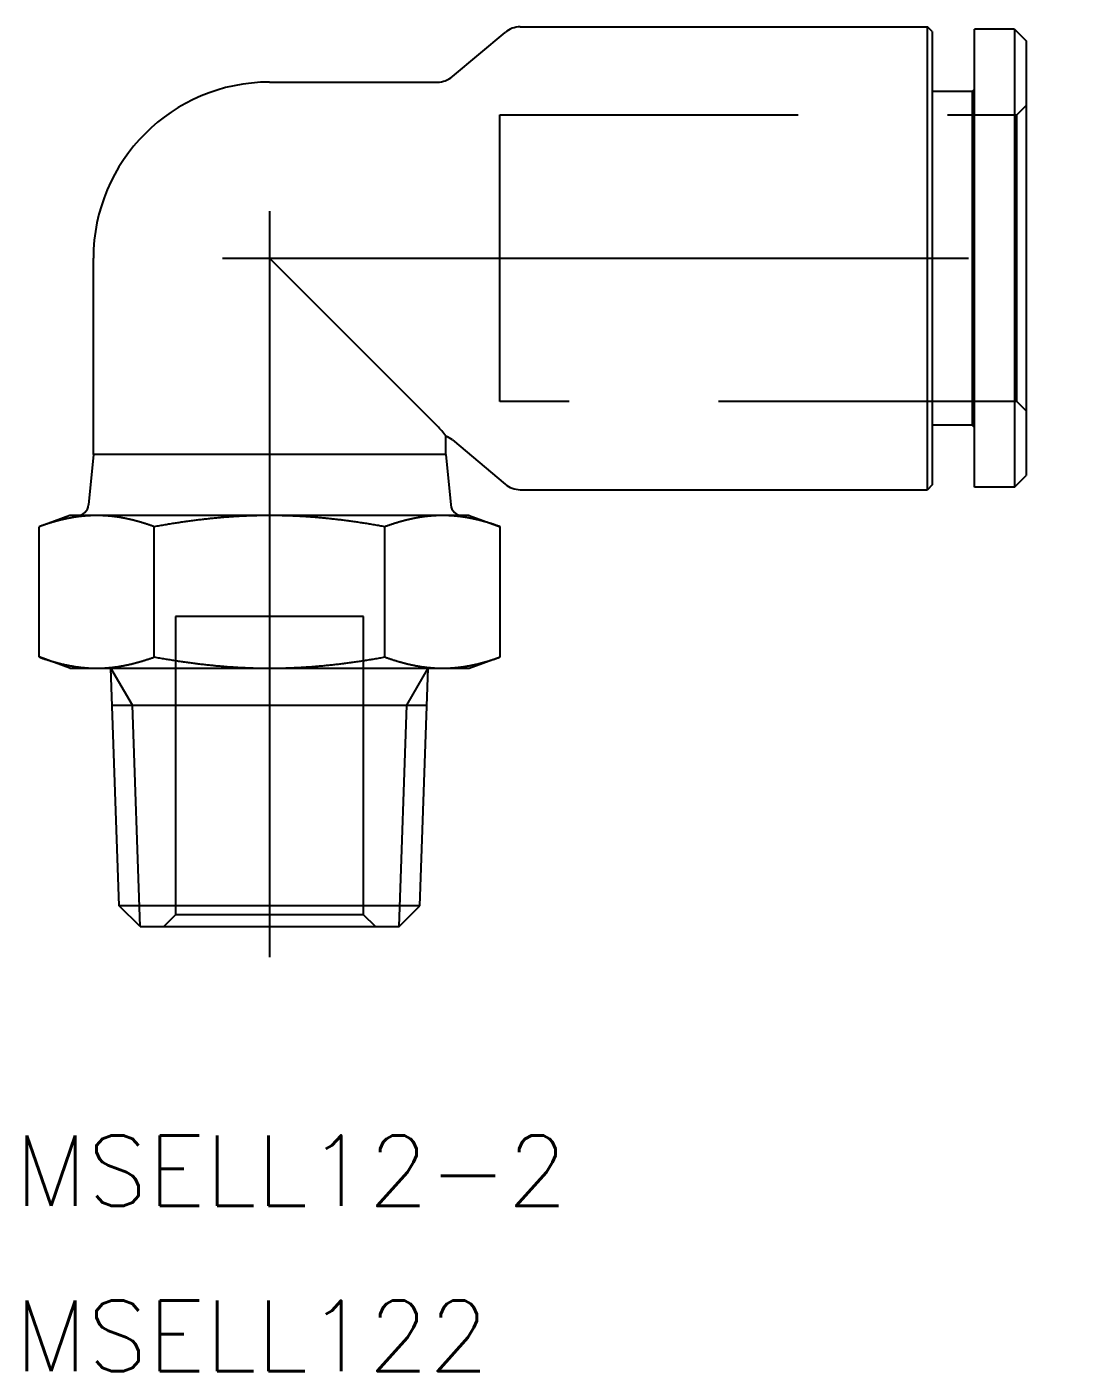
# Model space of a CAD drawing. Extents: x -10.3 to 87.6, y -18.9 to 40.3.
# Drawn here: x -10.3 to 34.2, y -18.9 to 38.3 of the extents above; entities that cross this region are included whole.
import ezdxf

# ---------------------------------------------------------------- set-up
doc = ezdxf.new("R2010")
doc.units = 0
doc.linetypes.add('CENTER', pattern=[50.8, 31.75, -6.35, 6.35, -6.35])
doc.linetypes.add('DASHED', pattern=[19.05, 12.7, -6.35])
doc.layers.get('0').update_dxf_attribs({"linetype": 'CONTINUOUS'})
doc.layers.add('CENTER', color=1, linetype='CENTER')
doc.styles.get("Standard").update_dxf_attribs({"font": 'txt.shx', "height": 3, "bigfont": 'bigfont.shx'})

msp = doc.modelspace()

# ---------------------------------------------------------------- linework, layer by layer
at = {"color": 7, "linetype": 'CONTINUOUS'}
for p, q in [((7.77884, 36.18403), (10.02116, 38.06597)), ((10.66403, 38.3), (28, 38.3)), ((28, 18.6), (28, 38.3)), ((28.2, 38.1), (28, 38.3)), ((28.2, 38.1), (28.2, 18.8)), ((30, 18.7), (30, 38.2)), ((31.7, 38.2), (30, 38.2)), ((31.7, 38.2), (31.7, 18.7)), ((31.7, 38.2), (32.2, 37.7)), ((32.2, 37.7), (32.2, 19.2)), ((0, 35.95), (7.13597, 35.95)), ((29.9, 35.55), (28.2, 35.55)), ((29.9, 35.55), (30, 35.65)), ((29.9, 35.55), (29.9, 21.35)), ((-7.5, 20.1), (-7.5, 28.45)), ((7.13597, 21.31403), (0, 28.45)), ((29.9, 21.35), (28.2, 21.35)), ((29.9, 21.35), (30, 21.25)), ((7.5, 20.1), (7.5, 20.88139)), ((7.77884, 20.71597), (10.02116, 18.83403)), ((-7.5, 20.1), (-7.70652, 17.95214)), ((7.5, 20.1), (-7.5, 20.1)), ((7.5, 20.1), (7.70652, 17.95214)), ((31.7, 18.7), (32.2, 19.2)), ((10.66403, 18.6), (28, 18.6)), ((28.2, 18.8), (28, 18.6)), ((31.7, 18.7), (30, 18.7)), ((-8.5, 17.5), (-9.81495, 17.0214)), ((8.5, 17.5), (-8.5, 17.5)), ((8.5, 17.5), (9.81495, 17.0214)), ((-9.81495, 11.4786), (-9.81495, 17.0214)), ((-4.90748, 11.4786), (-4.90748, 17.0214)), ((4.90748, 11.4786), (4.90748, 17.0214)), ((9.81495, 11.4786), (9.81495, 17.0214)), ((-8.5, 11), (-9.81495, 11.4786)), ((8.5, 11), (9.81495, 11.4786)), ((-8.5, 11), (8.5, 11)), ((-6.3996, 0.88697), (-6.75275, 11)), ((6.3996, 0.88697), (6.75275, 11)), ((-6.69765, 9.42191), (6.69765, 9.42191)), ((6.3996, 0.88697), (-6.3996, 0.88697)), ((-5.51263, 0), (-6.3996, 0.88697)), ((5.51263, 0), (6.3996, 0.88697)), ((-5.51263, 0), (5.51263, 0))]:
    msp.add_line(p, q, dxfattribs=at)
at = {"color": 3, "linetype": 'DASHED'}
for p, q in [((31.8, 34.55), (32.2, 34.95)), ((9.8, 34.55), (31.8, 34.55)), ((9.8, 22.35), (9.8, 34.55)), ((31.8, 22.35), (31.8, 34.55)), ((31.8, 22.35), (9.8, 22.35)), ((32.2, 21.95), (31.8, 22.35)), ((4, 13.2), (-4, 13.2)), ((-4, 13.2), (-4, 0.5)), ((4, 0.5), (4, 13.2)), ((-4, 0.5), (-4.5, 0)), ((4, 0.5), (-4, 0.5)), ((4.5, 0), (4, 0.5))]:
    msp.add_line(p, q, dxfattribs=at)
at = {"color": 3, "linetype": 'CONTINUOUS'}
for p, q in [((-5.84165, 9.42191), (-6.75275, 11)), ((5.84165, 9.42191), (6.75275, 11)), ((-5.51263, 0), (-5.84165, 9.42191)), ((5.51263, 0), (5.84165, 9.42191))]:
    msp.add_line(p, q, dxfattribs=at)
at = {"color": 7}
for points in [[(-7.36122, 17.5, 0), (-7.38654, 17.4999, 0), (-7.41184, 17.4998, 0), (-7.43711, 17.4995, 0), (-7.46236, 17.4991, 0), (-7.48758, 17.4986, 0), (-7.51277, 17.498, 0), (-7.53795, 17.4973, 0), (-7.5631, 17.4965, 0), (-7.58824, 17.4956, 0), (-7.61335, 17.4946, 0), (-7.63845, 17.4934, 0), (-7.66353, 17.4922, 0), (-7.6886, 17.4908, 0), (-7.71366, 17.4894, 0), (-7.7387, 17.4878, 0), (-7.76374, 17.4862, 0), (-7.78876, 17.4844, 0), (-7.81378, 17.4825, 0), (-7.83879, 17.4805, 0), (-7.8638, 17.4784, 0), (-7.8888, 17.4763, 0), (-7.9138, 17.474, 0), (-7.9388, 17.4716, 0), (-7.9638, 17.4691, 0), (-7.98879, 17.4665, 0), (-8.0138, 17.4637, 0), (-8.0388, 17.4609, 0), (-8.06381, 17.458, 0), (-8.08883, 17.455, 0), (-8.11385, 17.4519, 0), (-8.13888, 17.4486, 0), (-8.16392, 17.4453, 0), (-8.18897, 17.4419, 0), (-8.21404, 17.4383, 0), (-8.23912, 17.4347, 0), (-8.26421, 17.4309, 0), (-8.28932, 17.4271, 0), (-8.31444, 17.4231, 0), (-8.33959, 17.4191, 0), (-8.36475, 17.4149, 0), (-8.38993, 17.4107, 0), (-8.41514, 17.4063, 0), (-8.44037, 17.4018, 0), (-8.46562, 17.3973, 0), (-8.4909, 17.3926, 0), (-8.5162, 17.3878, 0), (-8.54154, 17.3829, 0), (-8.5669, 17.3779, 0), (-8.59229, 17.3728, 0), (-8.61772, 17.3676, 0), (-8.64318, 17.3623, 0), (-8.66867, 17.3569, 0), (-8.6942, 17.3514, 0), (-8.71976, 17.3458, 0), (-8.74536, 17.3401, 0), (-8.771, 17.3342, 0), (-8.79668, 17.3283, 0), (-8.8224, 17.3223, 0), (-8.84817, 17.3161, 0), (-8.87398, 17.3099, 0), (-8.89983, 17.3035, 0), (-8.92573, 17.297, 0), (-8.95168, 17.2905, 0), (-8.97768, 17.2838, 0), (-9.00372, 17.277, 0), (-9.02982, 17.2701, 0), (-9.05597, 17.2631, 0), (-9.08218, 17.256, 0), (-9.10844, 17.2488, 0), (-9.13476, 17.2414, 0), (-9.16113, 17.234, 0), (-9.18756, 17.2264, 0), (-9.21406, 17.2188, 0), (-9.24062, 17.211, 0), (-9.26724, 17.2031, 0), (-9.29392, 17.1951, 0), (-9.32067, 17.187, 0), (-9.34748, 17.1788, 0), (-9.37437, 17.1705, 0), (-9.40132, 17.162, 0), (-9.42835, 17.1535, 0), (-9.45545, 17.1448, 0), (-9.48262, 17.136, 0), (-9.50987, 17.1271, 0), (-9.53719, 17.1181, 0), (-9.56459, 17.1089, 0), (-9.59207, 17.0997, 0), (-9.61964, 17.0903, 0), (-9.64728, 17.0808, 0), (-9.67501, 17.0712, 0), (-9.70282, 17.0615, 0), (-9.73072, 17.0517, 0), (-9.75871, 17.0417, 0), (-9.78679, 17.0316, 0), (-9.81495, 17.0214, 0)], [(-4.90748, 17.0214, 0), (-4.93565, 17.0316, 0), (-4.96372, 17.0417, 0), (-4.99171, 17.0517, 0), (-5.01961, 17.0615, 0), (-5.04742, 17.0712, 0), (-5.07515, 17.0808, 0), (-5.1028, 17.0903, 0), (-5.13036, 17.0997, 0), (-5.15784, 17.1089, 0), (-5.18524, 17.1181, 0), (-5.21256, 17.1271, 0), (-5.23981, 17.136, 0), (-5.26698, 17.1448, 0), (-5.29408, 17.1535, 0), (-5.32111, 17.162, 0), (-5.34806, 17.1705, 0), (-5.37495, 17.1788, 0), (-5.40176, 17.187, 0), (-5.42851, 17.1951, 0), (-5.4552, 17.2031, 0), (-5.48182, 17.211, 0), (-5.50837, 17.2188, 0), (-5.53487, 17.2264, 0), (-5.5613, 17.234, 0), (-5.58768, 17.2414, 0), (-5.61399, 17.2488, 0), (-5.64025, 17.256, 0), (-5.66646, 17.2631, 0), (-5.69261, 17.2701, 0), (-5.71871, 17.277, 0), (-5.74476, 17.2838, 0), (-5.77075, 17.2905, 0), (-5.7967, 17.297, 0), (-5.8226, 17.3035, 0), (-5.84846, 17.3099, 0), (-5.87426, 17.3161, 0), (-5.90003, 17.3223, 0), (-5.92575, 17.3283, 0), (-5.95143, 17.3342, 0), (-5.97707, 17.3401, 0), (-6.00267, 17.3458, 0), (-6.02824, 17.3514, 0), (-6.05376, 17.3569, 0), (-6.07926, 17.3623, 0), (-6.10471, 17.3676, 0), (-6.13014, 17.3728, 0), (-6.15553, 17.3779, 0), (-6.18089, 17.3829, 0), (-6.20623, 17.3878, 0), (-6.23153, 17.3926, 0), (-6.25681, 17.3973, 0), (-6.28207, 17.4018, 0), (-6.30729, 17.4063, 0), (-6.3325, 17.4107, 0), (-6.35768, 17.4149, 0), (-6.38285, 17.4191, 0), (-6.40799, 17.4231, 0), (-6.43312, 17.4271, 0), (-6.45822, 17.4309, 0), (-6.48332, 17.4347, 0), (-6.50839, 17.4383, 0), (-6.53346, 17.4419, 0), (-6.55851, 17.4453, 0), (-6.58355, 17.4486, 0), (-6.60858, 17.4519, 0), (-6.63361, 17.455, 0), (-6.65862, 17.458, 0), (-6.68363, 17.4609, 0), (-6.70864, 17.4637, 0), (-6.73364, 17.4665, 0), (-6.75864, 17.4691, 0), (-6.78363, 17.4716, 0), (-6.80863, 17.474, 0), (-6.83363, 17.4763, 0), (-6.85863, 17.4784, 0), (-6.88364, 17.4805, 0), (-6.90865, 17.4825, 0), (-6.93367, 17.4844, 0), (-6.95869, 17.4862, 0), (-6.98373, 17.4878, 0), (-7.00877, 17.4894, 0), (-7.03383, 17.4908, 0), (-7.0589, 17.4922, 0), (-7.08398, 17.4934, 0), (-7.10908, 17.4946, 0), (-7.1342, 17.4956, 0), (-7.15933, 17.4965, 0), (-7.18448, 17.4973, 0), (-7.20966, 17.498, 0), (-7.23485, 17.4986, 0), (-7.26007, 17.4991, 0), (-7.28532, 17.4995, 0), (-7.31059, 17.4998, 0), (-7.33589, 17.4999, 0), (-7.36122, 17.5, 0)], [(0, 17.5, 0), (-0.05066, 17.4999, 0), (-0.10125, 17.4998, 0), (-0.1518, 17.4995, 0), (-0.20228, 17.4991, 0), (-0.25272, 17.4986, 0), (-0.30312, 17.498, 0), (-0.35347, 17.4973, 0), (-0.40377, 17.4965, 0), (-0.45404, 17.4956, 0), (-0.50427, 17.4946, 0), (-0.55447, 17.4934, 0), (-0.60464, 17.4922, 0), (-0.65477, 17.4908, 0), (-0.70489, 17.4894, 0), (-0.75498, 17.4878, 0), (-0.80505, 17.4862, 0), (-0.8551, 17.4844, 0), (-0.90513, 17.4825, 0), (-0.95515, 17.4805, 0), (-1.00516, 17.4784, 0), (-1.05517, 17.4763, 0), (-1.10517, 17.474, 0), (-1.15516, 17.4716, 0), (-1.20516, 17.4691, 0), (-1.25516, 17.4665, 0), (-1.30516, 17.4637, 0), (-1.35517, 17.4609, 0), (-1.40519, 17.458, 0), (-1.45522, 17.455, 0), (-1.50527, 17.4519, 0), (-1.55533, 17.4486, 0), (-1.60541, 17.4453, 0), (-1.65552, 17.4419, 0), (-1.70564, 17.4383, 0), (-1.7558, 17.4347, 0), (-1.80598, 17.4309, 0), (-1.8562, 17.4271, 0), (-1.90645, 17.4231, 0), (-1.95674, 17.4191, 0), (-2.00707, 17.4149, 0), (-2.05743, 17.4107, 0), (-2.10784, 17.4063, 0), (-2.1583, 17.4018, 0), (-2.20881, 17.3973, 0), (-2.25937, 17.3926, 0), (-2.30998, 17.3878, 0), (-2.36064, 17.3829, 0), (-2.41137, 17.3779, 0), (-2.46216, 17.3728, 0), (-2.51301, 17.3676, 0), (-2.56392, 17.3623, 0), (-2.6149, 17.3569, 0), (-2.66596, 17.3514, 0), (-2.71709, 17.3458, 0), (-2.76829, 17.3401, 0), (-2.81957, 17.3342, 0), (-2.87093, 17.3283, 0), (-2.92237, 17.3223, 0), (-2.9739, 17.3161, 0), (-3.02552, 17.3099, 0), (-3.07723, 17.3035, 0), (-3.12903, 17.297, 0), (-3.18093, 17.2905, 0), (-3.23292, 17.2838, 0), (-3.28501, 17.277, 0), (-3.33721, 17.2701, 0), (-3.38951, 17.2631, 0), (-3.44192, 17.256, 0), (-3.49445, 17.2488, 0), (-3.54708, 17.2414, 0), (-3.59983, 17.234, 0), (-3.6527, 17.2264, 0), (-3.70569, 17.2188, 0), (-3.7588, 17.211, 0), (-3.81204, 17.2031, 0), (-3.86541, 17.1951, 0), (-3.9189, 17.187, 0), (-3.97254, 17.1788, 0), (-4.02631, 17.1705, 0), (-4.08022, 17.162, 0), (-4.13427, 17.1535, 0), (-4.18846, 17.1448, 0), (-4.24281, 17.136, 0), (-4.2973, 17.1271, 0), (-4.35195, 17.1181, 0), (-4.40675, 17.1089, 0), (-4.46172, 17.0997, 0), (-4.51684, 17.0903, 0), (-4.57213, 17.0808, 0), (-4.62759, 17.0712, 0), (-4.68321, 17.0615, 0), (-4.73901, 17.0517, 0), (-4.79499, 17.0417, 0), (-4.85114, 17.0316, 0), (-4.90748, 17.0214, 0)], [(4.90748, 17.0214, 0), (4.85114, 17.0316, 0), (4.79499, 17.0417, 0), (4.73901, 17.0517, 0), (4.68321, 17.0615, 0), (4.62759, 17.0712, 0), (4.57213, 17.0808, 0), (4.51684, 17.0903, 0), (4.46172, 17.0997, 0), (4.40675, 17.1089, 0), (4.35195, 17.1181, 0), (4.2973, 17.1271, 0), (4.24281, 17.136, 0), (4.18846, 17.1448, 0), (4.13427, 17.1535, 0), (4.08022, 17.162, 0), (4.02631, 17.1705, 0), (3.97254, 17.1788, 0), (3.9189, 17.187, 0), (3.86541, 17.1951, 0), (3.81204, 17.2031, 0), (3.7588, 17.211, 0), (3.70569, 17.2188, 0), (3.6527, 17.2264, 0), (3.59983, 17.234, 0), (3.54708, 17.2414, 0), (3.49445, 17.2488, 0), (3.44192, 17.256, 0), (3.38951, 17.2631, 0), (3.33721, 17.2701, 0), (3.28501, 17.277, 0), (3.23292, 17.2838, 0), (3.18093, 17.2905, 0), (3.12903, 17.297, 0), (3.07723, 17.3035, 0), (3.02552, 17.3099, 0), (2.9739, 17.3161, 0), (2.92237, 17.3223, 0), (2.87093, 17.3283, 0), (2.81957, 17.3342, 0), (2.76829, 17.3401, 0), (2.71709, 17.3458, 0), (2.66596, 17.3514, 0), (2.6149, 17.3569, 0), (2.56392, 17.3623, 0), (2.51301, 17.3676, 0), (2.46216, 17.3728, 0), (2.41137, 17.3779, 0), (2.36064, 17.3829, 0), (2.30998, 17.3878, 0), (2.25937, 17.3926, 0), (2.20881, 17.3973, 0), (2.1583, 17.4018, 0), (2.10784, 17.4063, 0), (2.05743, 17.4107, 0), (2.00707, 17.4149, 0), (1.95674, 17.4191, 0), (1.90645, 17.4231, 0), (1.8562, 17.4271, 0), (1.80598, 17.4309, 0), (1.7558, 17.4347, 0), (1.70564, 17.4383, 0), (1.65552, 17.4419, 0), (1.60541, 17.4453, 0), (1.55533, 17.4486, 0), (1.50527, 17.4519, 0), (1.45522, 17.455, 0), (1.40519, 17.458, 0), (1.35517, 17.4609, 0), (1.30516, 17.4637, 0), (1.25516, 17.4665, 0), (1.20516, 17.4691, 0), (1.15516, 17.4716, 0), (1.10517, 17.474, 0), (1.05517, 17.4763, 0), (1.00516, 17.4784, 0), (0.95515, 17.4805, 0), (0.90513, 17.4825, 0), (0.8551, 17.4844, 0), (0.80505, 17.4862, 0), (0.75498, 17.4878, 0), (0.70489, 17.4894, 0), (0.65477, 17.4908, 0), (0.60464, 17.4922, 0), (0.55447, 17.4934, 0), (0.50427, 17.4946, 0), (0.45404, 17.4956, 0), (0.40377, 17.4965, 0), (0.35347, 17.4973, 0), (0.30312, 17.498, 0), (0.25272, 17.4986, 0), (0.20228, 17.4991, 0), (0.1518, 17.4995, 0), (0.10125, 17.4998, 0), (0.05066, 17.4999, 0), (0, 17.5, 0)], [(7.36122, 17.5, 0), (7.33589, 17.4999, 0), (7.31059, 17.4998, 0), (7.28532, 17.4995, 0), (7.26007, 17.4991, 0), (7.23485, 17.4986, 0), (7.20966, 17.498, 0), (7.18448, 17.4973, 0), (7.15933, 17.4965, 0), (7.1342, 17.4956, 0), (7.10908, 17.4946, 0), (7.08398, 17.4934, 0), (7.0589, 17.4922, 0), (7.03383, 17.4908, 0), (7.00877, 17.4894, 0), (6.98373, 17.4878, 0), (6.95869, 17.4862, 0), (6.93367, 17.4844, 0), (6.90865, 17.4825, 0), (6.88364, 17.4805, 0), (6.85863, 17.4784, 0), (6.83363, 17.4763, 0), (6.80863, 17.474, 0), (6.78363, 17.4716, 0), (6.75864, 17.4691, 0), (6.73364, 17.4665, 0), (6.70864, 17.4637, 0), (6.68363, 17.4609, 0), (6.65862, 17.458, 0), (6.63361, 17.455, 0), (6.60858, 17.4519, 0), (6.58355, 17.4486, 0), (6.55851, 17.4453, 0), (6.53346, 17.4419, 0), (6.50839, 17.4383, 0), (6.48332, 17.4347, 0), (6.45822, 17.4309, 0), (6.43312, 17.4271, 0), (6.40799, 17.4231, 0), (6.38285, 17.4191, 0), (6.35768, 17.4149, 0), (6.3325, 17.4107, 0), (6.30729, 17.4063, 0), (6.28207, 17.4018, 0), (6.25681, 17.3973, 0), (6.23153, 17.3926, 0), (6.20623, 17.3878, 0), (6.18089, 17.3829, 0), (6.15553, 17.3779, 0), (6.13014, 17.3728, 0), (6.10471, 17.3676, 0), (6.07926, 17.3623, 0), (6.05376, 17.3569, 0), (6.02824, 17.3514, 0), (6.00267, 17.3458, 0), (5.97707, 17.3401, 0), (5.95143, 17.3342, 0), (5.92575, 17.3283, 0), (5.90003, 17.3223, 0), (5.87426, 17.3161, 0), (5.84846, 17.3099, 0), (5.8226, 17.3035, 0), (5.7967, 17.297, 0), (5.77075, 17.2905, 0), (5.74476, 17.2838, 0), (5.71871, 17.277, 0), (5.69261, 17.2701, 0), (5.66646, 17.2631, 0), (5.64025, 17.256, 0), (5.61399, 17.2488, 0), (5.58768, 17.2414, 0), (5.5613, 17.234, 0), (5.53487, 17.2264, 0), (5.50837, 17.2188, 0), (5.48182, 17.211, 0), (5.4552, 17.2031, 0), (5.42851, 17.1951, 0), (5.40176, 17.187, 0), (5.37495, 17.1788, 0), (5.34806, 17.1705, 0), (5.32111, 17.162, 0), (5.29408, 17.1535, 0), (5.26698, 17.1448, 0), (5.23981, 17.136, 0), (5.21256, 17.1271, 0), (5.18524, 17.1181, 0), (5.15784, 17.1089, 0), (5.13036, 17.0997, 0), (5.1028, 17.0903, 0), (5.07515, 17.0808, 0), (5.04742, 17.0712, 0), (5.01961, 17.0615, 0), (4.99171, 17.0517, 0), (4.96372, 17.0417, 0), (4.93565, 17.0316, 0), (4.90748, 17.0214, 0)], [(9.81495, 17.0214, 0), (9.78679, 17.0316, 0), (9.75871, 17.0417, 0), (9.73072, 17.0517, 0), (9.70282, 17.0615, 0), (9.67501, 17.0712, 0), (9.64728, 17.0808, 0), (9.61964, 17.0903, 0), (9.59207, 17.0997, 0), (9.56459, 17.1089, 0), (9.53719, 17.1181, 0), (9.50987, 17.1271, 0), (9.48262, 17.136, 0), (9.45545, 17.1448, 0), (9.42835, 17.1535, 0), (9.40132, 17.162, 0), (9.37437, 17.1705, 0), (9.34748, 17.1788, 0), (9.32067, 17.187, 0), (9.29392, 17.1951, 0), (9.26724, 17.2031, 0), (9.24062, 17.211, 0), (9.21406, 17.2188, 0), (9.18756, 17.2264, 0), (9.16113, 17.234, 0), (9.13476, 17.2414, 0), (9.10844, 17.2488, 0), (9.08218, 17.256, 0), (9.05597, 17.2631, 0), (9.02982, 17.2701, 0), (9.00372, 17.277, 0), (8.97768, 17.2838, 0), (8.95168, 17.2905, 0), (8.92573, 17.297, 0), (8.89983, 17.3035, 0), (8.87398, 17.3099, 0), (8.84817, 17.3161, 0), (8.8224, 17.3223, 0), (8.79668, 17.3283, 0), (8.771, 17.3342, 0), (8.74536, 17.3401, 0), (8.71976, 17.3458, 0), (8.6942, 17.3514, 0), (8.66867, 17.3569, 0), (8.64318, 17.3623, 0), (8.61772, 17.3676, 0), (8.59229, 17.3728, 0), (8.5669, 17.3779, 0), (8.54154, 17.3829, 0), (8.5162, 17.3878, 0), (8.4909, 17.3926, 0), (8.46562, 17.3973, 0), (8.44037, 17.4018, 0), (8.41514, 17.4063, 0), (8.38993, 17.4107, 0), (8.36475, 17.4149, 0), (8.33959, 17.4191, 0), (8.31444, 17.4231, 0), (8.28932, 17.4271, 0), (8.26421, 17.4309, 0), (8.23912, 17.4347, 0), (8.21404, 17.4383, 0), (8.18897, 17.4419, 0), (8.16392, 17.4453, 0), (8.13888, 17.4486, 0), (8.11385, 17.4519, 0), (8.08883, 17.455, 0), (8.06381, 17.458, 0), (8.0388, 17.4609, 0), (8.0138, 17.4637, 0), (7.98879, 17.4665, 0), (7.9638, 17.4691, 0), (7.9388, 17.4716, 0), (7.9138, 17.474, 0), (7.8888, 17.4763, 0), (7.8638, 17.4784, 0), (7.83879, 17.4805, 0), (7.81378, 17.4825, 0), (7.78876, 17.4844, 0), (7.76374, 17.4862, 0), (7.7387, 17.4878, 0), (7.71366, 17.4894, 0), (7.6886, 17.4908, 0), (7.66353, 17.4922, 0), (7.63845, 17.4934, 0), (7.61335, 17.4946, 0), (7.58824, 17.4956, 0), (7.5631, 17.4965, 0), (7.53795, 17.4973, 0), (7.51277, 17.498, 0), (7.48758, 17.4986, 0), (7.46236, 17.4991, 0), (7.43711, 17.4995, 0), (7.41184, 17.4998, 0), (7.38654, 17.4999, 0), (7.36122, 17.5, 0)], [(-9.81495, 11.4786, 0), (-9.78701, 11.4685, 0), (-9.75915, 11.4585, 0), (-9.73137, 11.4486, 0), (-9.70368, 11.4388, 0), (-9.67606, 11.4291, 0), (-9.64853, 11.4196, 0), (-9.62107, 11.4102, 0), (-9.59369, 11.4009, 0), (-9.56638, 11.3917, 0), (-9.53915, 11.3826, 0), (-9.51199, 11.3736, 0), (-9.4849, 11.3647, 0), (-9.45789, 11.356, 0), (-9.43094, 11.3474, 0), (-9.40405, 11.3388, 0), (-9.37724, 11.3304, 0), (-9.35049, 11.3221, 0), (-9.3238, 11.3139, 0), (-9.29717, 11.3059, 0), (-9.27061, 11.2979, 0), (-9.2441, 11.29, 0), (-9.21765, 11.2823, 0), (-9.19126, 11.2746, 0), (-9.16492, 11.2671, 0), (-9.13864, 11.2597, 0), (-9.11242, 11.2523, 0), (-9.08624, 11.2451, 0), (-9.06012, 11.238, 0), (-9.03404, 11.231, 0), (-9.00801, 11.2241, 0), (-8.98203, 11.2173, 0), (-8.9561, 11.2107, 0), (-8.93021, 11.2041, 0), (-8.90436, 11.1976, 0), (-8.87856, 11.1913, 0), (-8.85279, 11.185, 0), (-8.82707, 11.1788, 0), (-8.80138, 11.1728, 0), (-8.77573, 11.1669, 0), (-8.75012, 11.161, 0), (-8.72454, 11.1553, 0), (-8.699, 11.1496, 0), (-8.67349, 11.1441, 0), (-8.64801, 11.1387, 0), (-8.62255, 11.1334, 0), (-8.59713, 11.1282, 0), (-8.57174, 11.123, 0), (-8.54637, 11.118, 0), (-8.52103, 11.1131, 0), (-8.49571, 11.1083, 0), (-8.47041, 11.1036, 0), (-8.44514, 11.099, 0), (-8.41988, 11.0945, 0), (-8.39465, 11.0901, 0), (-8.36943, 11.0859, 0), (-8.34423, 11.0817, 0), (-8.31905, 11.0776, 0), (-8.29387, 11.0736, 0), (-8.26872, 11.0697, 0), (-8.24357, 11.066, 0), (-8.21844, 11.0623, 0), (-8.19331, 11.0587, 0), (-8.16819, 11.0553, 0), (-8.14308, 11.0519, 0), (-8.11798, 11.0487, 0), (-8.09288, 11.0455, 0), (-8.06778, 11.0425, 0), (-8.04269, 11.0395, 0), (-8.01759, 11.0367, 0), (-7.9925, 11.0339, 0), (-7.9674, 11.0313, 0), (-7.9423, 11.0288, 0), (-7.9172, 11.0264, 0), (-7.89209, 11.024, 0), (-7.86697, 11.0218, 0), (-7.84185, 11.0197, 0), (-7.81672, 11.0177, 0), (-7.79157, 11.0158, 0), (-7.76642, 11.014, 0), (-7.74125, 11.0123, 0), (-7.71607, 11.0108, 0), (-7.69087, 11.0093, 0), (-7.66565, 11.0079, 0), (-7.64042, 11.0067, 0), (-7.61516, 11.0055, 0), (-7.58988, 11.0045, 0), (-7.56459, 11.0035, 0), (-7.53926, 11.0027, 0), (-7.51391, 11.002, 0), (-7.48854, 11.0014, 0), (-7.46314, 11.0009, 0), (-7.4377, 11.0005, 0), (-7.41224, 11.0002, 0), (-7.38675, 11.0001, 0), (-7.36122, 11, 0)], [(-7.36122, 11, 0), (-7.33569, 11.0001, 0), (-7.31019, 11.0002, 0), (-7.28473, 11.0005, 0), (-7.25929, 11.0009, 0), (-7.23389, 11.0014, 0), (-7.20852, 11.002, 0), (-7.18317, 11.0027, 0), (-7.15785, 11.0035, 0), (-7.13255, 11.0045, 0), (-7.10727, 11.0055, 0), (-7.08202, 11.0067, 0), (-7.05678, 11.0079, 0), (-7.03157, 11.0093, 0), (-7.00637, 11.0108, 0), (-6.98118, 11.0123, 0), (-6.95601, 11.014, 0), (-6.93086, 11.0158, 0), (-6.90571, 11.0177, 0), (-6.88058, 11.0197, 0), (-6.85546, 11.0218, 0), (-6.83034, 11.024, 0), (-6.80523, 11.0264, 0), (-6.78013, 11.0288, 0), (-6.75503, 11.0313, 0), (-6.72993, 11.0339, 0), (-6.70484, 11.0367, 0), (-6.67975, 11.0395, 0), (-6.65465, 11.0425, 0), (-6.62955, 11.0455, 0), (-6.60445, 11.0487, 0), (-6.57935, 11.0519, 0), (-6.55424, 11.0553, 0), (-6.52912, 11.0587, 0), (-6.504, 11.0623, 0), (-6.47886, 11.066, 0), (-6.45372, 11.0697, 0), (-6.42856, 11.0736, 0), (-6.40339, 11.0776, 0), (-6.3782, 11.0817, 0), (-6.353, 11.0859, 0), (-6.32778, 11.0901, 0), (-6.30255, 11.0945, 0), (-6.27729, 11.099, 0), (-6.25202, 11.1036, 0), (-6.22672, 11.1083, 0), (-6.2014, 11.1131, 0), (-6.17606, 11.118, 0), (-6.15069, 11.123, 0), (-6.1253, 11.1282, 0), (-6.09988, 11.1334, 0), (-6.07443, 11.1387, 0), (-6.04895, 11.1441, 0), (-6.02343, 11.1496, 0), (-5.99789, 11.1553, 0), (-5.97231, 11.161, 0), (-5.9467, 11.1669, 0), (-5.92105, 11.1728, 0), (-5.89536, 11.1788, 0), (-5.86964, 11.185, 0), (-5.84388, 11.1913, 0), (-5.81807, 11.1976, 0), (-5.79222, 11.2041, 0), (-5.76633, 11.2107, 0), (-5.7404, 11.2173, 0), (-5.71442, 11.2241, 0), (-5.68839, 11.231, 0), (-5.66232, 11.238, 0), (-5.63619, 11.2451, 0), (-5.61002, 11.2523, 0), (-5.58379, 11.2597, 0), (-5.55751, 11.2671, 0), (-5.53117, 11.2746, 0), (-5.50478, 11.2823, 0), (-5.47833, 11.29, 0), (-5.45183, 11.2979, 0), (-5.42526, 11.3059, 0), (-5.39863, 11.3139, 0), (-5.37195, 11.3221, 0), (-5.34519, 11.3304, 0), (-5.31838, 11.3388, 0), (-5.2915, 11.3474, 0), (-5.26455, 11.356, 0), (-5.23753, 11.3647, 0), (-5.21044, 11.3736, 0), (-5.18328, 11.3826, 0), (-5.15605, 11.3917, 0), (-5.12874, 11.4009, 0), (-5.10136, 11.4102, 0), (-5.07391, 11.4196, 0), (-5.04637, 11.4291, 0), (-5.01876, 11.4388, 0), (-4.99106, 11.4486, 0), (-4.96328, 11.4585, 0), (-4.93542, 11.4685, 0), (-4.90748, 11.4786, 0)], [(-4.90748, 11.4786, 0), (-4.85159, 11.4685, 0), (-4.79586, 11.4585, 0), (-4.74031, 11.4486, 0), (-4.68492, 11.4388, 0), (-4.62969, 11.4291, 0), (-4.57462, 11.4196, 0), (-4.5197, 11.4102, 0), (-4.46494, 11.4009, 0), (-4.41033, 11.3917, 0), (-4.35587, 11.3826, 0), (-4.30155, 11.3736, 0), (-4.24737, 11.3647, 0), (-4.19334, 11.356, 0), (-4.13944, 11.3474, 0), (-4.08568, 11.3388, 0), (-4.03204, 11.3304, 0), (-3.97854, 11.3221, 0), (-3.92516, 11.3139, 0), (-3.87191, 11.3059, 0), (-3.81878, 11.2979, 0), (-3.76577, 11.29, 0), (-3.71287, 11.2823, 0), (-3.66009, 11.2746, 0), (-3.60742, 11.2671, 0), (-3.55486, 11.2597, 0), (-3.5024, 11.2523, 0), (-3.45005, 11.2451, 0), (-3.3978, 11.238, 0), (-3.34565, 11.231, 0), (-3.29359, 11.2241, 0), (-3.24163, 11.2173, 0), (-3.18976, 11.2107, 0), (-3.13798, 11.2041, 0), (-3.08629, 11.1976, 0), (-3.03468, 11.1913, 0), (-2.98315, 11.185, 0), (-2.9317, 11.1788, 0), (-2.88033, 11.1728, 0), (-2.82903, 11.1669, 0), (-2.77781, 11.161, 0), (-2.72665, 11.1553, 0), (-2.67556, 11.1496, 0), (-2.62454, 11.1441, 0), (-2.57358, 11.1387, 0), (-2.52268, 11.1334, 0), (-2.47183, 11.1282, 0), (-2.42104, 11.123, 0), (-2.37031, 11.118, 0), (-2.31962, 11.1131, 0), (-2.26898, 11.1083, 0), (-2.21839, 11.1036, 0), (-2.16784, 11.099, 0), (-2.11733, 11.0945, 0), (-2.06686, 11.0901, 0), (-2.01643, 11.0859, 0), (-1.96603, 11.0817, 0), (-1.91566, 11.0776, 0), (-1.86532, 11.0736, 0), (-1.815, 11.0697, 0), (-1.76471, 11.066, 0), (-1.71444, 11.0623, 0), (-1.66419, 11.0587, 0), (-1.61395, 11.0553, 0), (-1.56373, 11.0519, 0), (-1.51352, 11.0487, 0), (-1.46332, 11.0455, 0), (-1.41313, 11.0425, 0), (-1.36294, 11.0395, 0), (-1.31275, 11.0367, 0), (-1.26256, 11.0339, 0), (-1.21237, 11.0313, 0), (-1.16217, 11.0288, 0), (-1.11197, 11.0264, 0), (-1.06175, 11.024, 0), (-1.01152, 11.0218, 0), (-0.96127, 11.0197, 0), (-0.911, 11.0177, 0), (-0.86072, 11.0158, 0), (-0.81041, 11.014, 0), (-0.76007, 11.0123, 0), (-0.7097, 11.0108, 0), (-0.6593, 11.0093, 0), (-0.60887, 11.0079, 0), (-0.5584, 11.0067, 0), (-0.50789, 11.0055, 0), (-0.45734, 11.0045, 0), (-0.40674, 11.0035, 0), (-0.35609, 11.0027, 0), (-0.3054, 11.002, 0), (-0.25465, 11.0014, 0), (-0.20384, 11.0009, 0), (-0.15298, 11.0005, 0), (-0.10205, 11.0002, 0), (-0.05106, 11.0001, 0), (0, 11, 0)], [(0, 11, 0), (0.05106, 11.0001, 0), (0.10205, 11.0002, 0), (0.15298, 11.0005, 0), (0.20384, 11.0009, 0), (0.25465, 11.0014, 0), (0.3054, 11.002, 0), (0.35609, 11.0027, 0), (0.40674, 11.0035, 0), (0.45734, 11.0045, 0), (0.50789, 11.0055, 0), (0.5584, 11.0067, 0), (0.60887, 11.0079, 0), (0.6593, 11.0093, 0), (0.7097, 11.0108, 0), (0.76007, 11.0123, 0), (0.81041, 11.014, 0), (0.86072, 11.0158, 0), (0.911, 11.0177, 0), (0.96127, 11.0197, 0), (1.01152, 11.0218, 0), (1.06175, 11.024, 0), (1.11197, 11.0264, 0), (1.16217, 11.0288, 0), (1.21237, 11.0313, 0), (1.26256, 11.0339, 0), (1.31275, 11.0367, 0), (1.36294, 11.0395, 0), (1.41313, 11.0425, 0), (1.46332, 11.0455, 0), (1.51352, 11.0487, 0), (1.56373, 11.0519, 0), (1.61395, 11.0553, 0), (1.66419, 11.0587, 0), (1.71444, 11.0623, 0), (1.76471, 11.066, 0), (1.815, 11.0697, 0), (1.86532, 11.0736, 0), (1.91566, 11.0776, 0), (1.96603, 11.0817, 0), (2.01643, 11.0859, 0), (2.06686, 11.0901, 0), (2.11733, 11.0945, 0), (2.16784, 11.099, 0), (2.21839, 11.1036, 0), (2.26898, 11.1083, 0), (2.31962, 11.1131, 0), (2.37031, 11.118, 0), (2.42104, 11.123, 0), (2.47183, 11.1282, 0), (2.52268, 11.1334, 0), (2.57358, 11.1387, 0), (2.62454, 11.1441, 0), (2.67556, 11.1496, 0), (2.72665, 11.1553, 0), (2.77781, 11.161, 0), (2.82903, 11.1669, 0), (2.88033, 11.1728, 0), (2.9317, 11.1788, 0), (2.98315, 11.185, 0), (3.03468, 11.1913, 0), (3.08629, 11.1976, 0), (3.13798, 11.2041, 0), (3.18976, 11.2107, 0), (3.24163, 11.2173, 0), (3.29359, 11.2241, 0), (3.34565, 11.231, 0), (3.3978, 11.238, 0), (3.45005, 11.2451, 0), (3.5024, 11.2523, 0), (3.55486, 11.2597, 0), (3.60742, 11.2671, 0), (3.66009, 11.2746, 0), (3.71287, 11.2823, 0), (3.76577, 11.29, 0), (3.81878, 11.2979, 0), (3.87191, 11.3059, 0), (3.92516, 11.3139, 0), (3.97854, 11.3221, 0), (4.03204, 11.3304, 0), (4.08568, 11.3388, 0), (4.13944, 11.3474, 0), (4.19334, 11.356, 0), (4.24737, 11.3647, 0), (4.30155, 11.3736, 0), (4.35587, 11.3826, 0), (4.41033, 11.3917, 0), (4.46494, 11.4009, 0), (4.5197, 11.4102, 0), (4.57462, 11.4196, 0), (4.62969, 11.4291, 0), (4.68492, 11.4388, 0), (4.74031, 11.4486, 0), (4.79586, 11.4585, 0), (4.85159, 11.4685, 0), (4.90748, 11.4786, 0)], [(4.90748, 11.4786, 0), (4.93542, 11.4685, 0), (4.96328, 11.4585, 0), (4.99106, 11.4486, 0), (5.01876, 11.4388, 0), (5.04637, 11.4291, 0), (5.07391, 11.4196, 0), (5.10136, 11.4102, 0), (5.12874, 11.4009, 0), (5.15605, 11.3917, 0), (5.18328, 11.3826, 0), (5.21044, 11.3736, 0), (5.23753, 11.3647, 0), (5.26455, 11.356, 0), (5.2915, 11.3474, 0), (5.31838, 11.3388, 0), (5.34519, 11.3304, 0), (5.37195, 11.3221, 0), (5.39863, 11.3139, 0), (5.42526, 11.3059, 0), (5.45183, 11.2979, 0), (5.47833, 11.29, 0), (5.50478, 11.2823, 0), (5.53117, 11.2746, 0), (5.55751, 11.2671, 0), (5.58379, 11.2597, 0), (5.61002, 11.2523, 0), (5.63619, 11.2451, 0), (5.66232, 11.238, 0), (5.68839, 11.231, 0), (5.71442, 11.2241, 0), (5.7404, 11.2173, 0), (5.76633, 11.2107, 0), (5.79222, 11.2041, 0), (5.81807, 11.1976, 0), (5.84388, 11.1913, 0), (5.86964, 11.185, 0), (5.89536, 11.1788, 0), (5.92105, 11.1728, 0), (5.9467, 11.1669, 0), (5.97231, 11.161, 0), (5.99789, 11.1553, 0), (6.02343, 11.1496, 0), (6.04895, 11.1441, 0), (6.07443, 11.1387, 0), (6.09988, 11.1334, 0), (6.1253, 11.1282, 0), (6.15069, 11.123, 0), (6.17606, 11.118, 0), (6.2014, 11.1131, 0), (6.22672, 11.1083, 0), (6.25202, 11.1036, 0), (6.27729, 11.099, 0), (6.30255, 11.0945, 0), (6.32778, 11.0901, 0), (6.353, 11.0859, 0), (6.3782, 11.0817, 0), (6.40339, 11.0776, 0), (6.42856, 11.0736, 0), (6.45372, 11.0697, 0), (6.47886, 11.066, 0), (6.504, 11.0623, 0), (6.52912, 11.0587, 0), (6.55424, 11.0553, 0), (6.57935, 11.0519, 0), (6.60445, 11.0487, 0), (6.62955, 11.0455, 0), (6.65465, 11.0425, 0), (6.67975, 11.0395, 0), (6.70484, 11.0367, 0), (6.72993, 11.0339, 0), (6.75503, 11.0313, 0), (6.78013, 11.0288, 0), (6.80523, 11.0264, 0), (6.83034, 11.024, 0), (6.85546, 11.0218, 0), (6.88058, 11.0197, 0), (6.90571, 11.0177, 0), (6.93086, 11.0158, 0), (6.95601, 11.014, 0), (6.98118, 11.0123, 0), (7.00637, 11.0108, 0), (7.03157, 11.0093, 0), (7.05678, 11.0079, 0), (7.08202, 11.0067, 0), (7.10727, 11.0055, 0), (7.13255, 11.0045, 0), (7.15785, 11.0035, 0), (7.18317, 11.0027, 0), (7.20852, 11.002, 0), (7.23389, 11.0014, 0), (7.25929, 11.0009, 0), (7.28473, 11.0005, 0), (7.31019, 11.0002, 0), (7.33569, 11.0001, 0), (7.36122, 11, 0)], [(7.36122, 11, 0), (7.38675, 11.0001, 0), (7.41224, 11.0002, 0), (7.4377, 11.0005, 0), (7.46314, 11.0009, 0), (7.48854, 11.0014, 0), (7.51391, 11.002, 0), (7.53926, 11.0027, 0), (7.56459, 11.0035, 0), (7.58988, 11.0045, 0), (7.61516, 11.0055, 0), (7.64042, 11.0067, 0), (7.66565, 11.0079, 0), (7.69087, 11.0093, 0), (7.71607, 11.0108, 0), (7.74125, 11.0123, 0), (7.76642, 11.014, 0), (7.79157, 11.0158, 0), (7.81672, 11.0177, 0), (7.84185, 11.0197, 0), (7.86697, 11.0218, 0), (7.89209, 11.024, 0), (7.9172, 11.0264, 0), (7.9423, 11.0288, 0), (7.9674, 11.0313, 0), (7.9925, 11.0339, 0), (8.01759, 11.0367, 0), (8.04269, 11.0395, 0), (8.06778, 11.0425, 0), (8.09288, 11.0455, 0), (8.11798, 11.0487, 0), (8.14308, 11.0519, 0), (8.16819, 11.0553, 0), (8.19331, 11.0587, 0), (8.21844, 11.0623, 0), (8.24357, 11.066, 0), (8.26872, 11.0697, 0), (8.29387, 11.0736, 0), (8.31905, 11.0776, 0), (8.34423, 11.0817, 0), (8.36943, 11.0859, 0), (8.39465, 11.0901, 0), (8.41988, 11.0945, 0), (8.44514, 11.099, 0), (8.47041, 11.1036, 0), (8.49571, 11.1083, 0), (8.52103, 11.1131, 0), (8.54637, 11.118, 0), (8.57174, 11.123, 0), (8.59713, 11.1282, 0), (8.62255, 11.1334, 0), (8.64801, 11.1387, 0), (8.67349, 11.1441, 0), (8.699, 11.1496, 0), (8.72454, 11.1553, 0), (8.75012, 11.161, 0), (8.77573, 11.1669, 0), (8.80138, 11.1728, 0), (8.82707, 11.1788, 0), (8.85279, 11.185, 0), (8.87856, 11.1913, 0), (8.90436, 11.1976, 0), (8.93021, 11.2041, 0), (8.9561, 11.2107, 0), (8.98203, 11.2173, 0), (9.00801, 11.2241, 0), (9.03404, 11.231, 0), (9.06012, 11.238, 0), (9.08624, 11.2451, 0), (9.11242, 11.2523, 0), (9.13864, 11.2597, 0), (9.16492, 11.2671, 0), (9.19126, 11.2746, 0), (9.21765, 11.2823, 0), (9.2441, 11.29, 0), (9.27061, 11.2979, 0), (9.29717, 11.3059, 0), (9.3238, 11.3139, 0), (9.35049, 11.3221, 0), (9.37724, 11.3304, 0), (9.40405, 11.3388, 0), (9.43094, 11.3474, 0), (9.45789, 11.356, 0), (9.4849, 11.3647, 0), (9.51199, 11.3736, 0), (9.53915, 11.3826, 0), (9.56638, 11.3917, 0), (9.59369, 11.4009, 0), (9.62107, 11.4102, 0), (9.64853, 11.4196, 0), (9.67606, 11.4291, 0), (9.70368, 11.4388, 0), (9.73137, 11.4486, 0), (9.75915, 11.4585, 0), (9.78701, 11.4685, 0), (9.81495, 11.4786, 0)]]:
    msp.add_polyline3d(points, dxfattribs=at)
at = {"color": 7, "linetype": 'CONTINUOUS'}
for centre, radius, start, end in [((10.66403, 37.3), 1, 90, 130.006256), ((7.13597, 36.95), 1, 270, 310.006256), ((0, 28.45), 7.5, 90, 180), ((4.46278, 18.69532), 3.74214, 35.744859, 44.410277), ((7.13597, 19.95), 1, 49.993744, 68.651974), ((10.66403, 19.6), 1, 229.993744, 270), ((-8.20423, 18), 0.5, 270, 354.507675), ((8.20423, 18), 0.5, 185.492325, 270)]:
    msp.add_arc(centre, radius, start, end, dxfattribs=at)
at = {"layer": 'CENTER', "color": 1, "linetype": 'CENTER'}
for p, q in [((0, 30.45), (0, -2)), ((-2, 28.45), (34.2, 28.45))]:
    msp.add_line(p, q, dxfattribs=at)

# ---------------------------------------------------------------- texts
at = {"color": 7, "linetype": 'CONTINUOUS'}
for s, p in [('MSELL12-2', (-10.84618, -11.88721)), ('MSELL122', (-10.84618, -18.92056))]:
    msp.add_text(s, height=3, dxfattribs=at).set_placement(p)

doc.saveas('drawing.dxf')
